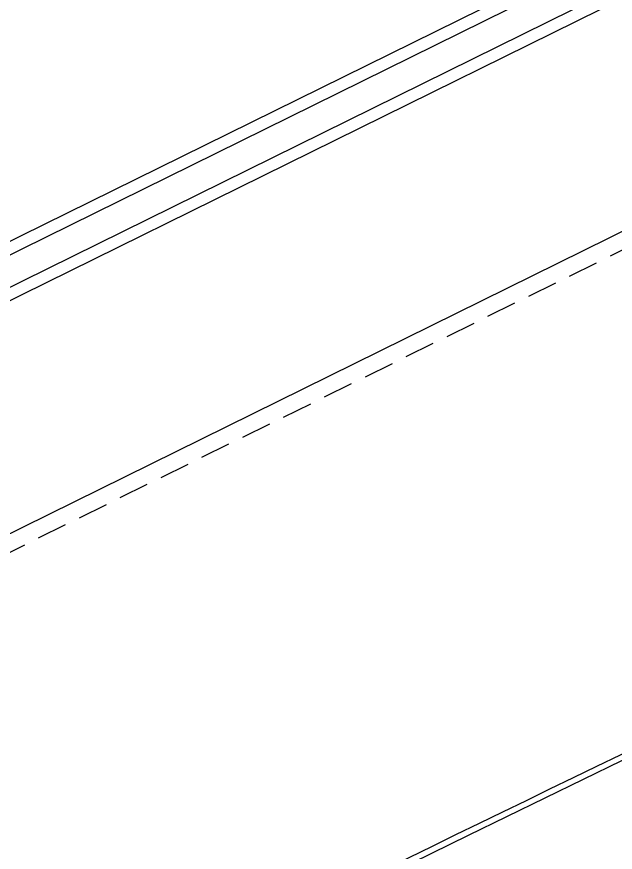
# Model space of a CAD drawing. Header units: millimetres. Extents: x 13515 to 183937, y -33900 to -660.
# Drawn here: x 118557.04 to 118560.93, y -19235.04 to -19229.62 of the extents above; entities that cross this region are included whole.
import ezdxf

# ---------------------------------------------------------------- set-up
doc = ezdxf.new("R2010")
doc.units = ezdxf.units.MM
doc.header["$LTSCALE"] = 100
doc.header["$MEASUREMENT"] = 0
doc.linetypes.add('HIDDEN2', pattern=[0.1875, 0.125, -0.0625])
doc.layers.get('0').update_dxf_attribs({"linetype": 'CONTINUOUS'})
doc.layers.add('ELE9', color=9, linetype='CONTINUOUS')
doc.layers.add('WIN-G', color=252, linetype='CONTINUOUS')

# ---------------------------------------------------------------- blocks, each defined once
blk = doc.blocks.new('A$C37502152')
at = {"layer": 'WIN-G', "linetype": 'HIDDEN2'}
blk.add_line((703.15, 253), (89.5, 253), dxfattribs=at)
at = {"ltscale": 1000}
blk.add_wipeout([(1400, 246), (0, 246), (0, 0), (1400, 0)], dxfattribs=at)
at = {"layer": 'WIN-G'}
for p, q in [((1347, 246), (53, 246)), ((127.38, 159.5), (717.15, 159.5)), ((128, 154.5), (717.15, 154.5)), ((128, 142.5), (717.15, 142.5)), ((127.38, 137.5), (717.15, 137.5))]:
    blk.add_line(p, q, dxfattribs=at)
blk = doc.blocks.new('FGHJ')
at = {"layer": 'ELE9', "ltscale": 0.1}
for points in [[(37030999.07, 67646.34), (37004299.07, 67646.34, 0.414214), (36980799.07, 44146.34), (36980799.07, 24146.34)], [(37030999.07, 67346.34), (37004299.07, 67346.34, 0.414214), (36981099.07, 44146.34), (36981099.07, 24146.34)]]:
    blk.add_lwpolyline(points, format="xyb", dxfattribs=at)
at = {"layer": 'ELE9', "ltscale": 0.1, "rotation": 206.2426701421541}
blk.add_blockref('A$C37502152', (36994454.64, 65652.26), dxfattribs=at)
at = {"layer": 'ELE9', "ltscale": 0.1}
blk.add_arc((37004308.52, 44080.91), 23265.43, 114.542798, 117.955281, dxfattribs=at)

msp = doc.modelspace()

# ---------------------------------------------------------------- block references
at = {"xscale": 0.01565102769230769, "yscale": 0.01565102769230769, "zscale": 0.01565102769230769}
msp.add_blockref('FGHJ', (-460436.1937, -20252.2424), dxfattribs=at)

doc.saveas('drawing.dxf')
